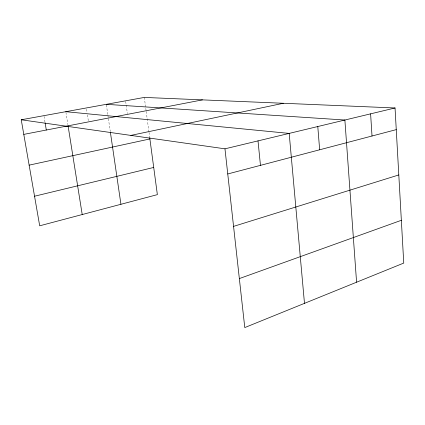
<?xml version="1.0" encoding="UTF-8"?>
<svg xmlns="http://www.w3.org/2000/svg" width="425" height="425" viewBox="0 0 425 425"><rect width="100%" height="100%" fill="white"/><g stroke="black" fill="none" stroke-linecap="round" stroke-linejoin="round"><path stroke-width="0.32" stroke-dasharray="2.12 1.59" d="M44.019 116.317L44.997 122.198M65.912 112.328L67.862 124.552M86.573 109.22L87.056 112.386M87.444 114.92L88.411 121.258M106.393 104.986L107.828 114.798M107.923 115.451L108.216 117.417M108.402 118.713L110.287 131.591M125.688 101.469L127.41 113.725M144.314 97.426L146.025 110.139M146.195 111.43L148.92 131.739M149.01 132.393L149.627 136.983"/><path stroke-width="0.64" d="M239.349 278.582L401.349 220.299M233.564 226.382L398.804 174.946M227.752 173.963L396.259 129.63M34.547 196.222L153.717 167.45M224.968 148.824L395.043 107.977L403.75 263.075L244.779 327.574L224.968 148.824L21.25 119.781L39.69 225.808L157.367 194.634L149.712 137.636M29.139 165.144L149.892 138.948M130.847 135.405L283.332 103.275M23.789 134.38L202.454 99.875M21.25 119.781L144.314 97.426L395.043 107.977M106.298 104.332L344.882 120.025L356.58 282.216M65.811 111.685L289.181 133.402L304.481 303.354M45.103 122.852L46.304 130.034M68.069 125.837L82.216 214.54M110.383 132.239L120.934 204.282M258.012 140.887L260.461 165.357M317.783 126.533L319.658 149.786M370.605 113.847L372.018 136.011"/></g></svg>
